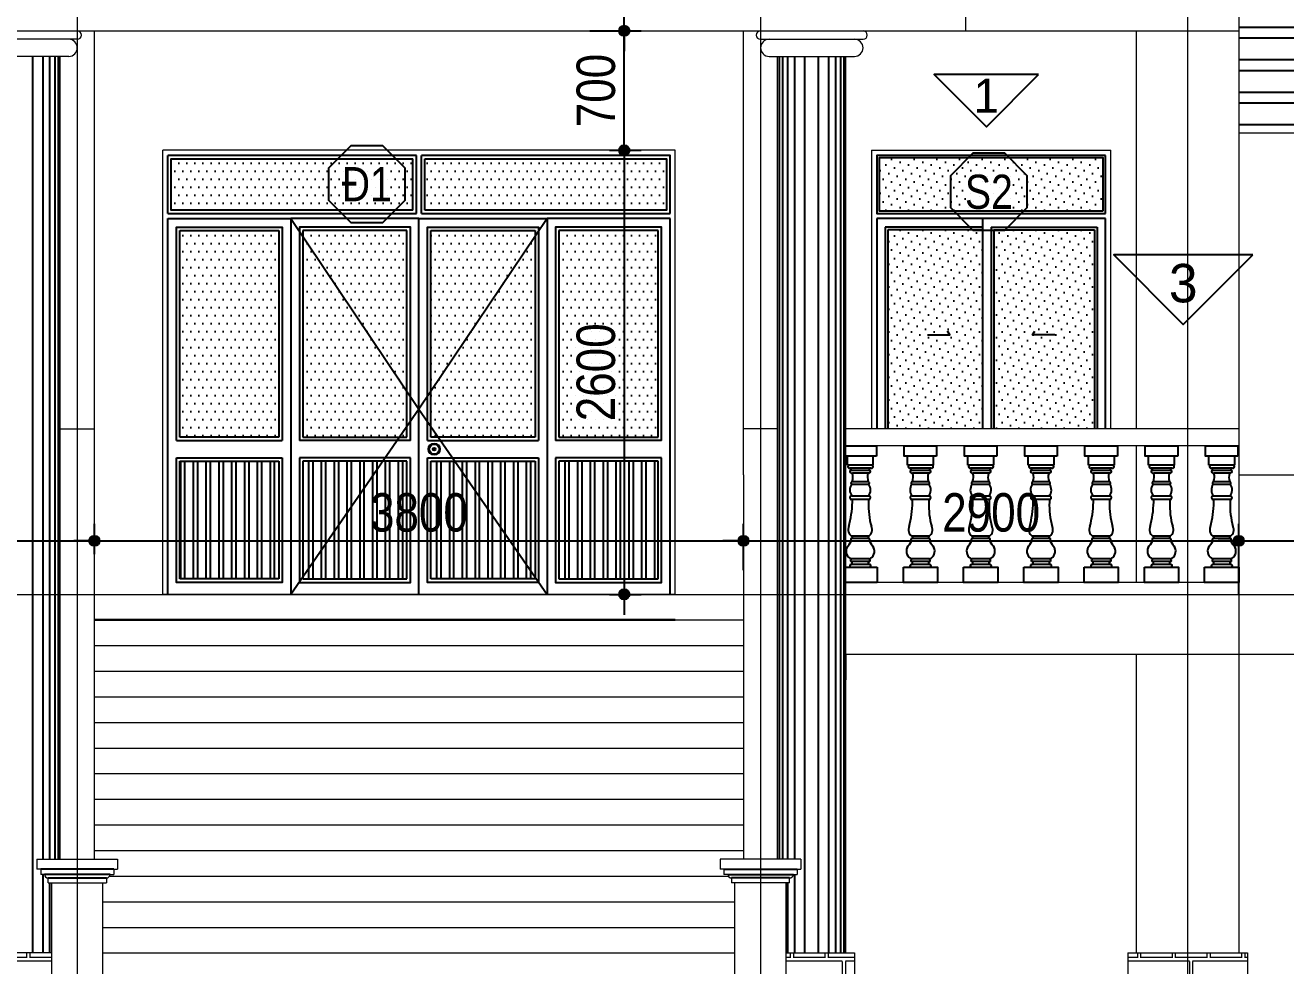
# Model space of a CAD drawing. Header units: millimetres. Extents: x 2605 to 44181, y 1776 to 19155.
# Drawn here: x 21461 to 28841, y 5041 to 10549 of the extents above; entities that cross this region are included whole.
import ezdxf
from ezdxf.enums import TextEntityAlignment as Align

# ---------------------------------------------------------------- set-up
doc = ezdxf.new("R2010")
doc.units = ezdxf.units.MM
doc.linetypes.add('ACAD_ISO10W100', pattern=[18, 12, -3, 0, -3])
for name, color, linetype in [('baocongtrinh', 2, 'Continuous'), ('DIM', 1, 'Continuous'), ('DOOR', 20, 'Continuous'), ('HACTH', 8, 'Continuous'), ('HATCH', 8, 'Continuous'), ('KINH 1', 142, 'Continuous'), ('TAGS', 60, 'Continuous')]:
    doc.layers.add(name, color=color, linetype=linetype)
for name, color, linetype, lineweight in [('HACHT', 8, 'Continuous', 5), ('NET-THAY', 2, 'Continuous', 13), ('TRUC', 24, 'Continuous', 0)]:
    doc.layers.add(name, color=color, linetype=linetype, lineweight=lineweight)
doc.styles.add('AVO', font='')
doc.styles.add('HEL-CONDENSE', font='')
doc.styles.add('VNI-HELVE-CONDENSEN', font='')
doc.styles.get('AVO').set_extended_font_data('VNI-Avo')
doc.styles.get('HEL-CONDENSE').set_extended_font_data('VNI-Helve-Condense')
doc.styles.get('VNI-HELVE-CONDENSEN').set_extended_font_data('VNI-Helve-Condense')
doc.dimstyles.new('D100', dxfattribs={"dimtxt": 225, "dimasz": 1.2, "dimexe": 100, "dimexo": 0, "dimgap": 50, "dimtad": 1, "dimdec": 0, "dimzin": 13, "dimdsep": 46, "dimtxsty": 'HEL-CONDENSE', "dimblk": 'D50', "dimcen": 0, "dimclrd": 1, "dimclre": 1, "dimclrt": 7, "dimadec": 0, "dimazin": 0, "dimtfac": 1, "dimtdec": 0, "dimtmove": 0, "dimatfit": 3, "dimldrblk": 'D50', "dimfxl": 1, "dimtolj": 1, "dimtzin": 13, "dimarcsym": 0})
pattern_1 = [(180, (-1291711, -283784.1), (-3e-14, -270.968), [387.35, -19.05]), (180, (-1291711, -283898.4), (-3e-14, -270.968), [387.35, -19.05]), (180, (-1291812.6, -283919.58), (-3e-14, -270.968), [184.15, -19.05]), (180, (-1291812.6, -284033.88), (-3e-14, -270.968), [184.15, -19.05]), (270, (-1291711, -283784.1), (406.4, -7e-14), [114.3, -156.6672]), (270, (-1291691.95, -283784.1), (406.4, -7e-14), [114.3, -156.6672]), (270, (-1291812.6, -283919.58), (203.2, -4e-14), [114.3, -156.6672]), (270, (-1291793.55, -283919.58), (203.2, -4e-14), [114.3, -156.6672])]
pattern_2 = [(180, (-155115.41, -494922.03), (-1e-14, -190.5), []), (180, (-155178.91, -494858.53), (-1e-14, -190.5), [])]
pattern_3 = [(0, (564563.976, -397228.72), (23.4375, 46.875), [0, -46.875])]

# ---------------------------------------------------------------- blocks, each defined once
blk = doc.blocks.new('KH-CUADI')
at = {"layer": 'TAGS'}
blk.add_lwpolyline([(-124.3, 300), (-300, 124.3), (-300, -124.3), (-124.3, -300), (124.3, -300), (300, -124.3), (300, 124.3), (124.3, 300)], close=True, dxfattribs=at)
at = {"layer": 'TAGS', "style": 'VNI-HELVE-CONDENSEN'}
blk.add_attdef('D', text='', height=300, dxfattribs=at).set_placement((0, 0), align=Align.MIDDLE)
blk = doc.blocks.new('A$C316E34DD')
at = {"layer": 'HATCH', "ltscale": 100}
for p, q in [((-1700, -1131), (-1700, -600)), ((-200, -600), (-200, -1131)), ((-1553, -1131), (-1700, -1131)), ((-326, -1321), (-1548, -1321)), ((-310, -1131), (-1545, -1131)), ((-366, -1442), (-1534, -1442)), ((-200, -1131), (-310, -1131)), ((-476, -2106), (-1424, -2106)), ((-418, -1607), (-1405, -1607)), ((-445, -2268), (-1455, -2268)), ((-1477, -3145), (-1477, -3145)), ((-1407, -3305), (-1407, -3145)), ((-456, -3145), (-456, -3305)), ((-423, -3145), (-423, -3145)), ((-423, -3145), (-423, -3145)), ((-1471, -6664), (-1471, -6629)), ((-419, -6629), (-1471, -6629)), ((-419, -6664), (-419, -6629)), ((-1950, -7509), (-1950, -7100)), ((-1950, -7100), (50, -7100)), ((-1553, -7092), (-1553, -7065)), ((-1483, -6769), (-1506, -6769)), ((-1506, -6960), (-1483, -6960)), ((-407, -6769), (-1483, -6769)), ((-408, -6960), (-1483, -6960)), ((-407, -6769), (-384, -6769)), ((-384, -6960), (-407, -6960)), ((-337, -7100), (-337, -7065)), ((50, -7100), (50, -8000))]:
    blk.add_line(p, q, dxfattribs=at)
at = {"layer": 'HATCH'}
for p, q in [((-477, -2942), (-1423, -2942)), ((-423, -3145), (-1477, -3145)), ((-1407, -3305), (-1407, -3305)), ((-411, -5584), (-1479, -5584)), ((-428, -5284), (-1462, -5284)), ((-428, -5422), (-1462, -5422))]:
    blk.add_line(p, q, dxfattribs=at)
at = {"layer": 'HATCH', "ltscale": 100}
for points in [[(0, -600), (-1900, -600), (-1900, 0), (0, 0)], [(-1950, -7100), (50, -7100), (50, -8000), (-1950, -8000)]]:
    blk.add_lwpolyline(points, close=True, dxfattribs=at)
for centre, radius, start, end in [((-1568, -1226), 96.1, 81.04063, 278.95937), ((-1443, -1504), 110, 145.74499, 290.55759), ((-1544, -1381), 61.1, 279.00745, 98.57104), ((-457, -1504), 110, 249.44241, 34.25501), ((-356, -1381), 61.1, 81.42896, 260.99255), ((-295, -1226), 96.1, 261.04063, 98.95937), ((-1397, -2195), 93.4, 106.5212, 231.38032), ((-2166, -1828), 793, 339.46604, 16.15651), ((266, -1828), 793, 163.84349, 200.53396), ((-503, -2195), 93.4, 308.61968, 73.4788), ((-1011, -2588), 548, 144.26256, 219.8085), ((-1447, -3044), 105, 76.61742, 253.45106), ((-878, -2585), 537, 318.27536, 36.14377), ((-453, -3044), 105, 286.54894, 103.38258), ((-7920, -3111), 6516, 345.58132, 358.29559), ((4019, -3512), 4480, 177.34976, 195.82371), ((-1216, -4924), 437, 154.15261, 235.68676), ((-684, -4924), 437, 304.31324, 25.84739), ((-6002, -2837), 5292, 323.87103, 328.73129), ((-1388, -5511), 116, 129.86233, 218.70042), ((-1472, -5353), 69.6, 277.58369, 82.41631), ((-418, -5353), 69.6, 97.58369, 262.41631), ((-502, -5511), 116, 321.29958, 50.13767), ((4112, -2837), 5292, 211.26871, 216.12897), ((-1276, -6170), 499, 154.73284, 247.08631), ((-614, -6170), 499, 292.91369, 25.26716), ((-1494, -7028), 69.2, 99.62604, 212.15859), ((-1455, -6728), 65.2, 103.49234, 219.78106), ((-1512, -6865), 99.6, 287.26116, 72.73884), ((-378, -6865), 99.6, 107.26116, 252.73884), ((-435, -6728), 65.2, 320.21894, 76.50766), ((-396, -7028), 69.2, 327.84141, 80.37396)]:
    blk.add_arc(centre, radius, start, end, dxfattribs=at)
blk = doc.blocks.new('A$C78045626')
at = {"layer": 'HATCH', "ltscale": 0.5}
h = blk.add_hatch(dxfattribs=at)
h.set_pattern_fill('ANSI32', color=256, scale=200, angle=45, style=0)
h.set_pattern_definition([(90, (-1082904.114, 382313.736), (-75, 1e-14), []), (90, (-1082879.114, 382338.736), (-75, 1e-14), [])])
h.paths.add_polyline_path([(-3441.3, 919.6), (-4021.3, 919.6), (-4021.3, 229.6), (-3441.3, 229.6)])
h.paths.add_polyline_path([(-2832.2, 919.6), (-3301.3, 919.6), (-3301.3, 240.8)], flags=17)
h.paths.add_polyline_path([(-2691.3, 919.6), (-2832.2, 919.6), (-3301.3, 240.8), (-3301.3, 229.6), (-2691.3, 229.6)])
h.paths.add_polyline_path([(-2410.5, 919.6), (-2551.3, 919.6), (-2551.3, 229.6), (-1941.3, 229.6), (-1941.3, 240.8)])
h.paths.add_polyline_path([(-1941.3, 919.6), (-2410.5, 919.6), (-1941.3, 240.8)], flags=17)
h.paths.add_polyline_path([(-1221.3, 919.6), (-1801.3, 919.6), (-1801.3, 229.6), (-1221.3, 229.6)])
at = {"layer": 'KINH 1', "ltscale": 0.5}
h = blk.add_hatch(dxfattribs=at)
h.set_pattern_fill('DOTS', color=256, scale=750, style=0)
h.set_pattern_definition(pattern_3)
h.paths.add_polyline_path([(-2656.3, 2689.6), (-4071.3, 2689.6), (-4071.3, 2389.6), (-2656.3, 2389.6)])
h.paths.add_polyline_path([(-1171.3, 2689.6), (-2586.3, 2689.6), (-2586.3, 2389.6), (-1171.3, 2389.6)])
h = blk.add_hatch(dxfattribs=at)
h.set_pattern_fill('DOTS', color=256, scale=750, style=0)
h.set_pattern_definition(pattern_3)
h.paths.add_polyline_path([(-3441.3, 2269.6), (-4021.3, 2269.6), (-4021.3, 1059.6), (-3441.3, 1059.6)])
h.paths.add_polyline_path([(-3301.3, 2235.5), (-3301.3, 1059.6), (-2735.4, 1059.6), (-2691.3, 1123.3), (-2691.3, 1328.6)])
h.paths.add_polyline_path([(-2691.3, 2269.6), (-3301.3, 2269.6), (-3301.3, 2235.5), (-2691.3, 1328.6)])
h.paths.add_polyline_path([(-2691.3, 1123.3), (-2735.4, 1059.6), (-2691.3, 1059.6)])
h = blk.add_hatch(dxfattribs=at)
h.set_pattern_fill('DOTS', color=256, scale=750, style=0)
h.set_pattern_definition(pattern_3)
h.paths.add_polyline_path([(-1221.3, 2269.6), (-1801.3, 2269.6), (-1801.3, 1059.6), (-1221.3, 1059.6)])
h.paths.add_polyline_path([(-1941.3, 2235.5), (-2551.3, 1328.6), (-2551.3, 1123.3), (-2507.3, 1059.6), (-1941.3, 1059.6)])
h.paths.add_polyline_path([(-1941.3, 2235.5), (-1941.3, 2269.6), (-2551.3, 2269.6), (-2551.3, 1328.6)])
h.paths.add_polyline_path([(-2551.3, 1123.3), (-2551.3, 1059.6), (-2507.3, 1059.6)], flags=17)
at = {"layer": 'DOOR'}
for p, q in [((-2636.3, 2369.6), (-2636.3, 2709.6)), ((-2606.3, 2369.6), (-2606.3, 2709.6)), ((-4091.3, 2339.6), (-3371.3, 2339.6)), ((-4091.3, 139.6), (-4091.3, 2339.6)), ((-3371.3, 2339.6), (-3371.3, 139.6)), ((-1151.3, 2339.6), (-1871.3, 2339.6)), ((-1871.3, 2339.6), (-1871.3, 139.6)), ((-4041.3, 1039.6), (-3421.3, 1039.6)), ((-2671.3, 1039.6), (-3321.3, 1039.6)), ((-2571.3, 1039.6), (-1921.3, 1039.6)), ((-1201.3, 1039.6), (-1821.3, 1039.6)), ((-4041.3, 939.6), (-3421.3, 939.6)), ((-2671.3, 939.6), (-3321.3, 939.6)), ((-2571.3, 939.6), (-1921.3, 939.6)), ((-1201.3, 939.6), (-1821.3, 939.6))]:
    blk.add_line(p, q, dxfattribs=at)
for points in [[(-2636.3, 2709.6), (-4091.3, 2709.6)], [(-4091.3, 2369.6), (-4091.3, 2709.6)], [(-1151.3, 2369.6), (-1151.3, 2709.6), (-2606.3, 2709.6)], [(-4091.3, 2369.6), (-2636.3, 2369.6)], [(-2606.3, 2369.6), (-1151.3, 2369.6)], [(-4041.3, 1039.6), (-4041.3, 2289.6), (-3421.3, 2289.6), (-3421.3, 1039.6)], [(-2621.3, 139.6), (-2621.3, 2339.6), (-3371.3, 2339.6), (-3371.3, 139.6)], [(-2671.3, 1039.6), (-2671.3, 2289.6), (-3321.3, 2289.6), (-3321.3, 1039.6)], [(-2621.3, 139.6), (-2621.3, 2339.6), (-1871.3, 2339.6), (-1871.3, 139.6)], [(-2571.3, 1039.6), (-2571.3, 2289.6), (-1921.3, 2289.6), (-1921.3, 1039.6)], [(-1201.3, 1039.6), (-1201.3, 2289.6), (-1821.3, 2289.6), (-1821.3, 1039.6)], [(-1151.3, 139.6), (-1151.3, 2339.6)], [(-3421.3, 939.6), (-3421.3, 209.6), (-4041.3, 209.6), (-4041.3, 939.6)], [(-3321.3, 939.6), (-3321.3, 209.6), (-2671.3, 209.6), (-2671.3, 939.6)], [(-1921.3, 939.6), (-1921.3, 209.6), (-2571.3, 209.6), (-2571.3, 939.6)], [(-1821.3, 939.6), (-1821.3, 209.6), (-1201.3, 209.6), (-1201.3, 939.6)]]:
    blk.add_lwpolyline(points, dxfattribs=at)
at = {"layer": 'HACTH'}
for p, q in [((-2656.3, 2389.6), (-2656.3, 2689.6)), ((-2586.3, 2389.6), (-2586.3, 2689.6))]:
    blk.add_line(p, q, dxfattribs=at)
for points in [[(-2656.3, 2389.6), (-4071.3, 2389.6), (-4071.3, 2689.6), (-2656.3, 2689.6)], [(-2586.3, 2689.6), (-1171.3, 2689.6), (-1171.3, 2389.6), (-2586.3, 2389.6)], [(-3371.3, 2339.6), (-2621.3, 1224.6), (-3371.3, 139.6)], [(-1871.3, 2339.6), (-2621.3, 1224.6), (-1871.3, 139.6)]]:
    blk.add_lwpolyline(points, dxfattribs=at)
for radius in [28.7, 7.25]:
    blk.add_circle((-2531.9, 989.6), radius, dxfattribs=at)
at = {"layer": 'HATCH'}
for p, q in [((-4021.3, 2269.6), (-3441.3, 2269.6)), ((-4021.3, 1059.6), (-4021.3, 2269.6)), ((-3441.3, 2269.6), (-3441.3, 1059.6)), ((-2691.3, 2269.6), (-3301.3, 2269.6)), ((-3301.3, 2269.6), (-3301.3, 1059.6)), ((-2691.3, 1059.6), (-2691.3, 2269.6)), ((-2551.3, 1059.6), (-2551.3, 2269.6)), ((-2551.3, 2269.6), (-1941.3, 2269.6)), ((-1941.3, 2269.6), (-1941.3, 1059.6)), ((-1221.3, 2269.6), (-1801.3, 2269.6)), ((-1801.3, 2269.6), (-1801.3, 1059.6)), ((-1221.3, 1059.6), (-1221.3, 2269.6)), ((-3441.3, 1059.6), (-4021.3, 1059.6)), ((-3301.3, 1059.6), (-2691.3, 1059.6)), ((-1941.3, 1059.6), (-2551.3, 1059.6)), ((-1801.3, 1059.6), (-1221.3, 1059.6)), ((-4021.3, 229.6), (-4021.3, 919.6)), ((-4021.3, 919.6), (-3441.3, 919.6)), ((-3441.3, 919.6), (-3441.3, 229.6)), ((-3301.3, 919.6), (-3301.3, 229.6)), ((-2691.3, 919.6), (-3301.3, 919.6)), ((-2691.3, 229.6), (-2691.3, 919.6)), ((-2551.3, 229.6), (-2551.3, 919.6)), ((-2551.3, 919.6), (-1941.3, 919.6)), ((-1941.3, 919.6), (-1941.3, 229.6)), ((-1801.3, 919.6), (-1801.3, 229.6)), ((-1221.3, 919.6), (-1801.3, 919.6)), ((-1221.3, 229.6), (-1221.3, 919.6)), ((-3441.3, 229.6), (-4021.3, 229.6)), ((-3301.3, 229.6), (-2691.3, 229.6)), ((-1941.3, 229.6), (-2551.3, 229.6)), ((-1801.3, 229.6), (-1221.3, 229.6))]:
    blk.add_line(p, q, dxfattribs=at)
at = {"layer": 'NET-THAY'}
for p, q in [((-4121.3, 139.6), (-4121.3, 2739.6)), ((-1121.3, 139.6), (-4121.3, 139.6))]:
    blk.add_line(p, q, dxfattribs=at)
for points in [[(-1121.3, 139.6), (-1121.3, 2739.6), (-4121.3, 2739.6)], [(-2526.7, 989.6), (-2536.1, 989.6)]]:
    blk.add_lwpolyline(points, dxfattribs=at)
blk.add_circle((-2531.9, 989.6), 35.2, dxfattribs=at)
blk = doc.blocks.new('D50')
at = {"layer": 'DIM'}
blk.add_hatch(color=256, dxfattribs=at).paths.add_polyline_path([(25, 0, 1), (-25, 0, 1)])
blk.add_line((25, 0), (100, 0), dxfattribs=at)
blk.add_circle((0, 0), 25, dxfattribs=at)
blk = doc.blocks.new('*D236')
at = {"layer": 'DEFPOINTS', "color": 0, "linetype": 'Continuous', "transparency": 16777216}
for p in [(18965.7, 7776.4), (21865.7, 7529.4), (21865.7, 7452.3)]:
    blk.add_point(p, dxfattribs=at)
at = {"layer": 'DIM', "color": 1, "linetype": 'Continuous', "lineweight": -2, "transparency": 16777216}
for p, q in [((18965.7, 7776.4), (18965.7, 7429.4)), ((21865.7, 7452.3), (21865.7, 7629.4)), ((18966.9, 7529.4), (21864.5, 7529.4))]:
    blk.add_line(p, q, dxfattribs=at)
at = {"layer": 'DIM', "color": 1, "linetype": 'Continuous', "lineweight": -2, "transparency": 16777216, "xscale": 1.199999999999999, "yscale": 1.199999999999999, "zscale": 1.199999999999999, "rotation": 180}
blk.add_blockref('D50', (18965.7, 7529.4), dxfattribs=at)
at = {"layer": 'DIM', "color": 1, "linetype": 'Continuous', "lineweight": -2, "transparency": 16777216, "xscale": 1.199999999999999, "yscale": 1.199999999999999, "zscale": 1.199999999999999}
blk.add_blockref('D50', (21865.7, 7529.4), dxfattribs=at)
at = {"layer": 'DIM', "color": 7, "linetype": 'Continuous', "transparency": 16777216, "insert": (20415.7, 7694.3), "char_height": 225, "attachment_point": 5, "style": 'HEL-CONDENSE'}
blk.add_mtext('\\A1;2900', dxfattribs=at)
blk = doc.blocks.new('*D237')
at = {"layer": 'DEFPOINTS', "color": 0, "linetype": 'Continuous', "transparency": 16777216}
for p in [(25665.7, 7529.4), (21865.7, 7452.3), (25665.7, 7357.2)]:
    blk.add_point(p, dxfattribs=at)
at = {"layer": 'DIM', "color": 1, "linetype": 'Continuous', "lineweight": -2, "transparency": 16777216}
for p, q in [((21865.7, 7452.3), (21865.7, 7629.4)), ((25665.7, 7357.2), (25665.7, 7629.4)), ((21866.9, 7529.4), (25664.5, 7529.4))]:
    blk.add_line(p, q, dxfattribs=at)
at = {"layer": 'DIM', "color": 1, "linetype": 'Continuous', "lineweight": -2, "transparency": 16777216, "xscale": 1.199999999999999, "yscale": 1.199999999999999, "zscale": 1.199999999999999, "rotation": 180}
blk.add_blockref('D50', (21865.7, 7529.4), dxfattribs=at)
at = {"layer": 'DIM', "color": 1, "linetype": 'Continuous', "lineweight": -2, "transparency": 16777216, "xscale": 1.199999999999999, "yscale": 1.199999999999999, "zscale": 1.199999999999999}
blk.add_blockref('D50', (25665.7, 7529.4), dxfattribs=at)
at = {"layer": 'DIM', "color": 7, "linetype": 'Continuous', "transparency": 16777216, "insert": (23765.7, 7694.3), "char_height": 225, "attachment_point": 5, "style": 'HEL-CONDENSE'}
blk.add_mtext('\\A1;3800', dxfattribs=at)
blk = doc.blocks.new('*D238')
at = {"layer": 'DEFPOINTS', "color": 0, "linetype": 'Continuous', "transparency": 16777216}
for p in [(28565.7, 7529.4), (25665.7, 7357.2), (28565.7, 7216.1)]:
    blk.add_point(p, dxfattribs=at)
at = {"layer": 'DIM', "color": 1, "linetype": 'Continuous', "lineweight": -2, "transparency": 16777216}
for p, q in [((25665.7, 7357.2), (25665.7, 7629.4)), ((28565.7, 7216.1), (28565.7, 7629.4)), ((25666.9, 7529.4), (28564.5, 7529.4))]:
    blk.add_line(p, q, dxfattribs=at)
at = {"layer": 'DIM', "color": 1, "linetype": 'Continuous', "lineweight": -2, "transparency": 16777216, "xscale": 1.199999999999999, "yscale": 1.199999999999999, "zscale": 1.199999999999999, "rotation": 180}
blk.add_blockref('D50', (25665.7, 7529.4), dxfattribs=at)
at = {"layer": 'DIM', "color": 1, "linetype": 'Continuous', "lineweight": -2, "transparency": 16777216, "xscale": 1.199999999999999, "yscale": 1.199999999999999, "zscale": 1.199999999999999}
blk.add_blockref('D50', (28565.7, 7529.4), dxfattribs=at)
at = {"layer": 'DIM', "color": 7, "linetype": 'Continuous', "transparency": 16777216, "insert": (27115.7, 7694.3), "char_height": 225, "attachment_point": 5, "style": 'HEL-CONDENSE'}
blk.add_mtext('\\A1;2900', dxfattribs=at)
blk = doc.blocks.new('*D239')
at = {"layer": 'DEFPOINTS', "color": 0, "linetype": 'Continuous', "transparency": 16777216}
for p in [(30965.7, 7529.4), (30965.7, 7263.2), (28565.7, 7216.1)]:
    blk.add_point(p, dxfattribs=at)
at = {"layer": 'DIM', "color": 1, "linetype": 'Continuous', "lineweight": -2, "transparency": 16777216}
for p, q in [((28565.7, 7216.1), (28565.7, 7629.4)), ((30965.7, 7263.2), (30965.7, 7629.4)), ((28566.9, 7529.4), (30964.5, 7529.4))]:
    blk.add_line(p, q, dxfattribs=at)
at = {"layer": 'DIM', "color": 1, "linetype": 'Continuous', "lineweight": -2, "transparency": 16777216, "xscale": 1.199999999999999, "yscale": 1.199999999999999, "zscale": 1.199999999999999, "rotation": 180}
blk.add_blockref('D50', (28565.7, 7529.4), dxfattribs=at)
at = {"layer": 'DIM', "color": 1, "linetype": 'Continuous', "lineweight": -2, "transparency": 16777216, "xscale": 1.199999999999999, "yscale": 1.199999999999999, "zscale": 1.199999999999999}
blk.add_blockref('D50', (30965.7, 7529.4), dxfattribs=at)
at = {"layer": 'DIM', "color": 7, "linetype": 'Continuous', "transparency": 16777216, "insert": (29765.7, 7694.3), "char_height": 225, "attachment_point": 5, "style": 'HEL-CONDENSE'}
blk.add_mtext('\\A1;2400', dxfattribs=at)
blk = doc.blocks.new('TUONG-NAM')
at = {"layer": 'TAGS'}
blk.add_lwpolyline([(-452.5, -452.5), (452.5, -452.5), (0, 0)], close=True, dxfattribs=at)
at = {"layer": 'TAGS', "linetype": 'Continuous', "style": 'AVO'}
blk.add_attdef('KH-TUONG', text='', height=250, dxfattribs=at).set_placement((0.5, -269.3), align=Align.MIDDLE_CENTER)
blk = doc.blocks.new('*D162')
at = {"layer": 'DEFPOINTS', "color": 0, "linetype": 'Continuous', "transparency": 16777216}
for p in [(24881, 9816.1), (24881, 7216.1), (24967.6, 7216.1)]:
    blk.add_point(p, dxfattribs=at)
at = {"layer": 'DIM', "color": 1, "linetype": 'Continuous', "lineweight": -2, "transparency": 16777216}
for p, q in [((24881, 9816.1), (25067.6, 9816.1)), ((24967.6, 9814.9), (24967.6, 7217.3)), ((24881, 7216.1), (25067.6, 7216.1))]:
    blk.add_line(p, q, dxfattribs=at)
at = {"layer": 'DIM', "color": 1, "linetype": 'Continuous', "lineweight": -2, "transparency": 16777216, "xscale": 1.199999999999999, "yscale": 1.199999999999999, "zscale": 1.199999999999999}
for p, rotation in [((24967.6, 9816.1), 90), ((24967.6, 7216.1), 270)]:
    blk.add_blockref('D50', p, dxfattribs=dict(at, rotation=rotation))
at = {"layer": 'DIM', "color": 7, "linetype": 'Continuous', "transparency": 16777216, "insert": (24802.7, 8516.1), "char_height": 225, "attachment_point": 5, "rotation": 90, "style": 'HEL-CONDENSE'}
blk.add_mtext('\\A1;2600', dxfattribs=at)
blk = doc.blocks.new('*D163')
at = {"layer": 'DEFPOINTS', "color": 0, "linetype": 'Continuous', "transparency": 16777216}
for p in [(24881, 10516.1), (24967.6, 10516.1), (24881, 9816.1)]:
    blk.add_point(p, dxfattribs=at)
at = {"layer": 'DIM', "color": 1, "linetype": 'Continuous', "lineweight": -2, "transparency": 16777216}
for p, q in [((24881, 10516.1), (25067.6, 10516.1)), ((24967.6, 9817.3), (24967.6, 10514.9)), ((24881, 9816.1), (25067.6, 9816.1))]:
    blk.add_line(p, q, dxfattribs=at)
at = {"layer": 'DIM', "color": 1, "linetype": 'Continuous', "lineweight": -2, "transparency": 16777216, "xscale": 1.199999999999999, "yscale": 1.199999999999999, "zscale": 1.199999999999999}
for p, rotation in [((24967.6, 10516.1), 90), ((24967.6, 9816.1), 270)]:
    blk.add_blockref('D50', p, dxfattribs=dict(at, rotation=rotation))
at = {"layer": 'DIM', "color": 7, "linetype": 'Continuous', "transparency": 16777216, "insert": (24802.7, 10166.1), "char_height": 225, "attachment_point": 5, "rotation": 90, "style": 'HEL-CONDENSE'}
blk.add_mtext('\\A1;700', dxfattribs=at)
blk = doc.blocks.new('*D164')
at = {"layer": 'DEFPOINTS', "color": 0, "linetype": 'Continuous', "transparency": 16777216}
for p in [(24766.2, 11216.1), (24967.6, 11216.1), (24766.2, 10516.1)]:
    blk.add_point(p, dxfattribs=at)
at = {"layer": 'DIM', "color": 1, "linetype": 'Continuous', "lineweight": -2, "transparency": 16777216}
for p, q in [((24766.2, 11216.1), (25067.6, 11216.1)), ((24967.6, 10517.3), (24967.6, 11214.9)), ((24766.2, 10516.1), (25067.6, 10516.1))]:
    blk.add_line(p, q, dxfattribs=at)
at = {"layer": 'DIM', "color": 1, "linetype": 'Continuous', "lineweight": -2, "transparency": 16777216, "xscale": 1.199999999999999, "yscale": 1.199999999999999, "zscale": 1.199999999999999}
for p, rotation in [((24967.6, 11216.1), 90), ((24967.6, 10516.1), 270)]:
    blk.add_blockref('D50', p, dxfattribs=dict(at, rotation=rotation))
at = {"layer": 'DIM', "color": 7, "linetype": 'Continuous', "transparency": 16777216, "insert": (24802.7, 10866.1), "char_height": 225, "attachment_point": 5, "rotation": 90, "style": 'HEL-CONDENSE'}
blk.add_mtext('\\A1;700', dxfattribs=at)

msp = doc.modelspace()

# ---------------------------------------------------------------- hatches: boundary and pattern name
at = {"layer": 'HACHT'}
h = msp.add_hatch(dxfattribs=at)
h.set_pattern_fill('AR-BRELM', color=256, scale=2, angle=180, style=0)
h.set_pattern_definition(pattern_1)
h.paths.add_polyline_path([(21465.677, 5116.106), (21615.677, 5116.106), (21615.677, 4516.106), (21465.677, 4516.106)])
h.paths.add_polyline_path([(21465.677, 4516.106), (21615.677, 4516.106), (21615.677, 4366.106), (21465.677, 4366.106)])
h.paths.add_polyline_path([(21215.677, 5116.106), (21215.677, 4516.106), (21465.677, 4516.106), (21465.677, 5116.106)])
h.paths.add_polyline_path([(21215.677, 4516.106), (21215.677, 4366.106), (21465.677, 4366.106), (21465.677, 4516.106)])
h = msp.add_hatch(dxfattribs=at)
h.set_pattern_fill('AR-BRELM', color=256, scale=2, angle=180, style=0)
h.set_pattern_definition(pattern_1)
h.paths.add_polyline_path([(26065.677, 5116.106), (25915.677, 5116.106), (25915.677, 4516.106), (26065.677, 4516.106)])
h.paths.add_polyline_path([(26065.677, 4516.106), (25915.677, 4516.106), (25915.677, 4366.106), (26065.677, 4366.106)])
h.paths.add_polyline_path([(26315.677, 4516.106), (26315.677, 5116.106), (26065.677, 5116.106), (26065.677, 4516.106)])
h.paths.add_polyline_path([(26315.677, 4366.106), (26315.677, 4516.106), (26065.677, 4516.106), (26065.677, 4366.106)])
h = msp.add_hatch(dxfattribs=at)
h.set_pattern_fill('AR-BRELM', color=256, scale=2, angle=180, style=0)
h.set_pattern_definition(pattern_1)
h.paths.add_polyline_path([(27915.677, 5116.106), (27915.677, 4366.106), (28615.677, 4366.106), (28615.677, 5116.106)])
at = {"layer": 'HACTH'}
h = msp.add_hatch(dxfattribs=at)
h.set_pattern_fill('ANSI32', color=256, scale=20, angle=135, style=0)
h.set_pattern_definition(pattern_2)
h.paths.add_polyline_path([(10015.677, 11516.106), (7665.677, 11516.106), (7665.677, 10816.106), (8415.677, 10816.106), (8415.677, 10941.106, 0.41421356), (8465.677, 10991.106), (9265.677, 10991.106, 0.41421356), (9315.677, 10941.106), (9315.677, 10816.106), (10015.677, 10816.106)])
h.paths.add_polyline_path([(12965.677, 11516.106), (10615.677, 11516.106), (10615.677, 10816.106), (11315.677, 10816.106), (11315.677, 10941.106, 0.41421356), (11365.677, 10991.106), (12165.677, 10991.106, 0.41421356), (12215.677, 10941.106), (12215.677, 10816.106), (12965.677, 10816.106)])
h.paths.add_polyline_path([(15965.677, 11516.106), (13565.677, 11516.106), (13565.677, 10816.106), (14315.677, 10816.106), (14315.677, 10941.106, 0.41421356), (14365.677, 10991.106), (15165.677, 10991.106, 0.41421356), (15215.677, 10941.106), (15215.677, 10816.106), (15965.677, 10816.106)])
h.paths.add_polyline_path([(21464.353, 11000.709), (26137.78, 11000.709), (26137.78, 10546.589), (21464.353, 10546.589)], flags=9)
edge = h.paths.add_edge_path()
edge.add_line((7665.677, 9916.106), (10015.677, 9916.106))
edge.add_line((10015.677, 9916.106), (10015.677, 10816.106))
edge.add_line((10015.677, 10816.106), (9315.677, 10816.106))
edge.add_line((9315.677, 10816.106), (9315.677, 10691.106))
edge.add_arc((9315.677, 10641.106), 50, 90, 180)
edge.add_line((9265.677, 10641.106), (8465.677, 10641.106))
edge.add_arc((8415.677, 10641.106), 50, 0, 90)
edge.add_line((8415.677, 10691.106), (8415.677, 10816.106))
edge.add_line((8415.677, 10816.106), (7665.677, 10816.106))
edge.add_line((7665.677, 10816.106), (7665.677, 9916.106))
edge = h.paths.add_edge_path()
edge.add_line((10615.677, 9916.106), (12965.677, 9916.106))
edge.add_line((12965.677, 9916.106), (12965.677, 10816.106))
edge.add_line((12965.677, 10816.106), (12215.677, 10816.106))
edge.add_line((12215.677, 10816.106), (12215.677, 10691.106))
edge.add_arc((12215.677, 10641.106), 50, 90, 180)
edge.add_line((12165.677, 10641.106), (11365.677, 10641.106))
edge.add_arc((11315.677, 10641.106), 50, 0, 90)
edge.add_line((11315.677, 10691.106), (11315.677, 10816.106))
edge.add_line((11315.677, 10816.106), (10615.677, 10816.106))
edge.add_line((10615.677, 10816.106), (10615.677, 9916.106))
edge = h.paths.add_edge_path()
edge.add_line((13565.677, 9916.106), (15965.677, 9916.106))
edge.add_line((15965.677, 9916.106), (15965.677, 10816.106))
edge.add_line((15965.677, 10816.106), (15215.677, 10816.106))
edge.add_line((15215.677, 10816.106), (15215.677, 10691.106))
edge.add_arc((15215.677, 10641.106), 50, 90, 180)
edge.add_line((15165.677, 10641.106), (14365.677, 10641.106))
edge.add_arc((14315.677, 10641.106), 50, 0, 90)
edge.add_line((14315.677, 10691.106), (14315.677, 10816.106))
edge.add_line((14315.677, 10816.106), (13565.677, 10816.106))
edge.add_line((13565.677, 10816.106), (13565.677, 9916.106))
h = msp.add_hatch(dxfattribs=at)
h.set_pattern_fill('ANSI32', color=256, scale=20, angle=135, style=0)
h.set_pattern_definition(pattern_2)
h.paths.add_polyline_path([(30965.677, 11516.106), (28565.677, 11516.106), (28565.677, 10816.106), (29315.677, 10816.106), (29315.677, 10941.106, 0.41421356), (29365.677, 10991.106), (30165.677, 10991.106, 0.41421356), (30215.677, 10941.106), (30215.677, 10816.106), (30965.677, 10816.106)])
h.paths.add_polyline_path([(33965.677, 11404.224), (31565.677, 11404.224), (31565.677, 10816.106), (32315.677, 10816.106), (32315.677, 10941.106, 0.41421356), (32365.677, 10991.106), (33165.677, 10991.106, 0.41421356), (33215.677, 10941.106), (33215.677, 10816.106), (33965.677, 10816.106)])
h.paths.add_polyline_path([(33965.677, 11516.106), (31565.677, 11516.106), (31565.677, 11416.106), (33965.677, 11416.106)])
edge = h.paths.add_edge_path()
edge.add_line((28565.677, 9916.106), (30965.677, 9916.106))
edge.add_line((30965.677, 9916.106), (30965.677, 10816.106))
edge.add_line((30965.677, 10816.106), (30215.677, 10816.106))
edge.add_line((30215.677, 10816.106), (30215.677, 10691.106))
edge.add_arc((30215.677, 10641.106), 50, 90, 180)
edge.add_line((30165.677, 10641.106), (29365.677, 10641.106))
edge.add_arc((29315.677, 10641.106), 50, 0, 90)
edge.add_line((29315.677, 10691.106), (29315.677, 10816.106))
edge.add_line((29315.677, 10816.106), (28565.677, 10816.106))
edge.add_line((28565.677, 10816.106), (28565.677, 9916.106))
edge = h.paths.add_edge_path()
edge.add_line((31565.677, 9916.106), (33965.677, 9916.106))
edge.add_line((33965.677, 9916.106), (33965.677, 10816.106))
edge.add_line((33965.677, 10816.106), (33215.677, 10816.106))
edge.add_line((33215.677, 10816.106), (33215.677, 10691.106))
edge.add_arc((33215.677, 10641.106), 50, 90, 180)
edge.add_line((33165.677, 10641.106), (32365.677, 10641.106))
edge.add_arc((32315.677, 10641.106), 50, 0, 90)
edge.add_line((32315.677, 10691.106), (32315.677, 10816.106))
edge.add_line((32315.677, 10816.106), (31565.677, 10816.106))
edge.add_line((31565.677, 10816.106), (31565.677, 9916.106))
at = {"layer": 'KINH 1'}
h = msp.add_hatch(dxfattribs=at)
h.set_pattern_fill('DOTS', color=256, scale=750, angle=45, style=0)
h.set_pattern_definition([(45, (-1036016.52, 306847.61), (-16.5728152, 49.7184456), [0, -46.875])])
h.paths.add_polyline_path([(27720.677, 9351.106), (27130.677, 9351.106), (27130.677, 8186.106), (27720.677, 8186.106)])
h.paths.add_polyline_path([(27065.677, 9351.106), (26510.677, 9351.106), (26510.677, 8186.106), (27065.677, 8186.106)])
h.paths.add_polyline_path([(27770.677, 9771.106), (26460.677, 9771.106), (26460.677, 9461.106), (27770.677, 9461.106)])

# ---------------------------------------------------------------- linework, layer by layer
at = {"layer": 'baocongtrinh'}
msp.add_line((25265.677, 7066.106), (21865.677, 7066.106), dxfattribs=at)
msp.add_lwpolyline([(21865.677, 7066.106), (25265.677, 7066.106)], dxfattribs=at)
at = {"layer": 'DOOR'}
for p, q in [((27785.677, 9446.106), (27785.677, 9786.106)), ((27785.677, 9416.106), (26445.677, 9416.106)), ((27065.677, 9416.106), (27065.677, 8186.106)), ((27065.677, 9366.106), (26495.677, 9366.106)), ((26495.677, 9366.106), (26495.677, 8186.106)), ((27115.677, 9366.106), (27115.677, 8186.106)), ((27115.677, 9366.106), (27735.677, 9366.106)), ((27735.677, 9366.106), (27735.677, 8186.106))]:
    msp.add_line(p, q, dxfattribs=at)
at = {"layer": 'DOOR', "color": 8}
for p, q in [((27065.677, 9351.106), (26510.677, 9351.106)), ((26510.677, 9351.106), (26510.677, 8186.106)), ((27130.677, 9351.106), (27130.677, 8186.106)), ((27130.677, 9351.106), (27720.677, 9351.106)), ((27720.677, 9351.106), (27720.677, 8186.106))]:
    msp.add_line(p, q, dxfattribs=at)
at = {"layer": 'DOOR'}
for points in [[(27785.677, 9786.106), (26445.677, 9786.106), (26445.677, 9446.106), (27785.677, 9446.106)], [(26445.677, 9416.106), (26445.677, 8186.106)], [(27785.677, 8186.106), (27785.677, 9416.106)], [(26743.362, 8736.475), (26873.758, 8736.475), (26860.468, 8757.202)], [(27487.991, 8736.475), (27357.596, 8736.475), (27370.886, 8757.202)]]:
    msp.add_lwpolyline(points, dxfattribs=at)
at = {"layer": 'DOOR', "color": 8}
msp.add_lwpolyline([(27770.677, 9461.106), (27770.677, 9771.106), (26460.677, 9771.106), (26460.677, 9461.106), (27770.677, 9461.106)], close=True, dxfattribs=at)
at = {"layer": 'HATCH'}
for p, q in [((21505.677, 5116.106), (21505.677, 10366.106)), ((21565.677, 5666.106), (21565.677, 10366.106)), ((21605.677, 5666.106), (21605.677, 10366.106)), ((21635.677, 5666.106), (21635.677, 10366.106)), ((21655.677, 5666.106), (21655.677, 10366.106)), ((25875.677, 5666.106), (25875.677, 10366.106)), ((25895.677, 5666.106), (25895.677, 10366.106)), ((25925.677, 5666.106), (25925.677, 10366.106)), ((25965.677, 5666.106), (25965.677, 10366.106)), ((26025.677, 5116.106), (26025.677, 10366.106)), ((26105.677, 5116.106), (26105.677, 10366.106)), ((26165.677, 5116.106), (26165.677, 10366.106)), ((26205.677, 5116.106), (26205.677, 10366.106)), ((26235.677, 5116.106), (26235.677, 10366.106)), ((26255.677, 5116.106), (26255.677, 10366.106)), ((26401.648, 7771.582), (26296.272, 7771.582)), ((26396.221, 7791.886), (26301.699, 7791.886)), ((26303.272, 7755.644), (26303.272, 7755.644)), ((26402.821, 7527.748), (26296.099, 7527.748)), ((26401.205, 7557.68), (26297.715, 7557.68)), ((26401.205, 7543.886), (26297.715, 7543.886)), ((21565.677, 5116.106), (21565.677, 5576.106)), ((25965.677, 5116.106), (25965.677, 5576.106)), ((21605.677, 5116.106), (21605.677, 5526.102)), ((25925.677, 5116.106), (25925.677, 5526.102))]:
    msp.add_line(p, q, dxfattribs=at)
at = {"layer": 'HATCH', "ltscale": 100}
for p, q in [((26265.677, 8086.106), (26443.959, 8086.106)), ((26443.959, 8086.106), (26443.959, 8026.106)), ((26443.959, 8026.106), (26265.677, 8026.106)), ((26273.96, 7972.989), (26273.96, 8026.106)), ((26288.65, 7972.989), (26273.96, 7972.989)), ((26413.009, 7972.989), (26289.42, 7972.989)), ((26423.96, 7972.989), (26413.009, 7972.989)), ((26423.96, 8026.106), (26423.96, 7972.989)), ((26411.315, 7954.031), (26289.115, 7954.031)), ((26407.403, 7941.937), (26290.517, 7941.937)), ((26402.164, 7925.415), (26303.496, 7925.415)), ((26399.505, 7859.271), (26298.415, 7859.271)), ((26396.331, 7875.527), (26301.589, 7875.527)), ((26296.272, 7771.582), (26296.272, 7771.582)), ((26303.272, 7755.644), (26303.272, 7771.582)), ((26398.387, 7771.582), (26398.387, 7755.644)), ((26401.648, 7771.582), (26401.648, 7771.582)), ((26401.648, 7771.582), (26401.648, 7771.582)), ((26295.671, 7409.162), (26293.402, 7409.162)), ((26293.402, 7390.146), (26295.671, 7390.146)), ((26403.249, 7409.162), (26295.671, 7409.162)), ((26403.203, 7390.146), (26295.671, 7390.146)), ((26296.891, 7419.673), (26296.891, 7423.177)), ((26402.029, 7423.177), (26296.891, 7423.177)), ((26402.029, 7419.673), (26402.029, 7423.177)), ((26403.249, 7409.162), (26405.519, 7409.162)), ((26405.519, 7390.146), (26403.249, 7390.146)), ((26265.677, 7376.108), (26448.96, 7376.108)), ((26265.677, 7376.108), (26448.96, 7376.108)), ((26288.698, 7376.88), (26288.698, 7379.635)), ((26410.222, 7376.108), (26410.222, 7379.635)), ((26448.96, 7376.108), (26448.96, 7286.106)), ((26448.96, 7376.108), (26448.96, 7286.106)), ((26448.96, 7286.106), (26265.677, 7286.106))]:
    msp.add_line(p, q, dxfattribs=at)
at = {"layer": 'HATCH', "linetype": 'Continuous'}
for p, q in [((21979.677, 5606.106), (21551.677, 5606.106)), ((21957.677, 5576.106), (21573.677, 5576.106)), ((21595.677, 5556.106), (21935.677, 5556.106)), ((25551.677, 5606.106), (25979.677, 5606.106)), ((25573.677, 5576.106), (25957.677, 5576.106)), ((25935.677, 5556.106), (25595.677, 5556.106))]:
    msp.add_line(p, q, dxfattribs=at)
at = {"layer": 'HATCH', "ltscale": 100}
for centre, major_axis, start_param, end_param in [((26287.154, 7963.501), (6.792, 6.792), 0.62902767, 4.08336131), ((26414.505, 7963.501), (-6.792, 6.792), 2.199824, 5.65415763), ((26299.626, 7935.734), (-7.793, 7.793), 0.18753549, 2.7149921), ((26289.56, 7947.971), (4.32, 4.32), 4.08420044, 7.21817629), ((26227.318, 7903.346), (56.081, 56.081), 5.13940201, 5.77977146), ((26470.602, 7903.346), (-56.081, 56.081), 0.50341384, 1.1437833), ((26398.294, 7935.734), (7.793, 7.793), 3.56819321, 6.09564982), ((26408.36, 7947.971), (-4.32, 4.32), -0.93499098, 2.19898487), ((26342.887, 7827.271), (38.741, 38.741), 1.73245845, 3.05098381), ((26304.246, 7866.57), (6.606, 6.606), 1.0737475, 3.2529503), ((26356.158, 7827.611), (-37.956, 37.956), 3.1987584, 4.55781861), ((26393.674, 7866.57), (6.606, 6.606), 4.60103134, 6.78023413), ((25651.96, 7775.025), (108.921, 642.432), 4.62868277, 4.85058863), ((26299.266, 7781.659), (-7.433, 7.433), -1.01896822, 2.06736102), ((26845.896, 7734.93), (-316.776, 316.776), 0.73914274, 1.06157394), ((26398.654, 7781.659), (-7.433, 7.433), 2.64502796, 5.7313572), ((26322.326, 7593.74), (-30.87, 30.87), 0.33427616, 1.75731555), ((26375.594, 7593.74), (30.87, 30.87), 4.52586976, 5.94890914), ((25843.803, 7802.411), (-374.173, 374.173), 3.2964214, 3.38124896), ((26305.142, 7534.993), (-8.193, 8.193), -0.0896693, 1.46084787), ((26296.797, 7550.783), (-4.92, 4.92), 2.48855478, 5.36542685), ((26402.123, 7550.783), (4.92, 4.92), 0.91775845, 3.79463053), ((26393.778, 7534.993), (8.193, 8.193), 4.82233744, 6.37285461), ((26855.117, 7802.411), (374.173, 374.173), 2.90193635, 2.98676391), ((26316.312, 7469.123), (35.272, 35.272), 1.91519944, 3.52707152), ((26382.608, 7469.123), (-35.272, 35.272), 2.75611379, 4.36798587), ((26294.559, 7383.32), (-4.896, 4.896), -0.61739213, 1.34667151), ((26298.412, 7413.334), (-4.61, 4.61), -0.54991234, 1.4797086), ((26292.716, 7399.654), (7.04, 7.04), 4.22825482, 6.76731947), ((26406.204, 7399.654), (-7.04, 7.04), -0.48413416, 2.05493049), ((26400.508, 7413.334), (4.61, 4.61), 4.80347671, 6.83309765), ((26404.361, 7383.32), (4.896, 4.896), 4.93651379, 6.90057744)]:
    msp.add_ellipse(centre, major_axis=major_axis, ratio=1, start_param=start_param, end_param=end_param, dxfattribs=at)
at = {"layer": 'NET-THAY'}
for p, q in [((26965.677, 11036.106), (26965.677, 10516.106)), ((21865.677, 5666.106), (21865.677, 10516.106)), ((25665.677, 7916.106), (25665.677, 10516.106)), ((21665.677, 5666.106), (21665.677, 10366.106)), ((25865.677, 5666.106), (25865.677, 10366.106)), ((26265.677, 5116.106), (26265.677, 10366.106)), ((29065.672, 9916.106), (28565.672, 9916.106)), ((26415.677, 9816.106), (27815.672, 9816.106)), ((27815.677, 8186.106), (27815.677, 9816.106)), ((21665.677, 8186.106), (21865.677, 8186.106)), ((25865.677, 8186.106), (25665.677, 8186.106)), ((28565.677, 8186.106), (26265.677, 8186.106)), ((28565.677, 8086.106), (26265.677, 8086.106)), ((28565.677, 7286.106), (26265.677, 7286.106)), ((21529.677, 5666.106), (22001.677, 5666.106)), ((21529.677, 5666.106), (21529.677, 5606.106)), ((22001.677, 5666.106), (22001.677, 5606.106)), ((26001.677, 5666.106), (25529.677, 5666.106)), ((25529.677, 5666.106), (25529.677, 5606.106)), ((26001.677, 5666.106), (26001.677, 5606.106)), ((21551.677, 5606.106), (21529.677, 5606.106)), ((21551.677, 5606.106), (21551.677, 5576.106)), ((21573.677, 5576.106), (21551.677, 5576.106)), ((21595.677, 5526.102), (21595.677, 5556.106)), ((21935.677, 5556.106), (21935.677, 5526.102)), ((21957.677, 5576.106), (21979.677, 5576.106)), ((21979.677, 5606.106), (21979.677, 5576.106)), ((21979.677, 5606.106), (22001.677, 5606.106)), ((25551.677, 5606.106), (25529.677, 5606.106)), ((25551.677, 5606.106), (25551.677, 5576.106)), ((25573.677, 5576.106), (25551.677, 5576.106)), ((25595.677, 5556.106), (25595.677, 5526.102)), ((25935.677, 5526.102), (25935.677, 5556.106)), ((25957.677, 5576.106), (25979.677, 5576.106)), ((25979.677, 5606.106), (25979.677, 5576.106)), ((25979.677, 5606.106), (26001.677, 5606.106)), ((21595.677, 5526.102), (21935.677, 5526.102)), ((21615.677, 4366.106), (21615.677, 5526.102)), ((21915.677, 4366.106), (21915.677, 5526.102)), ((25935.677, 5526.102), (25595.677, 5526.102)), ((25615.677, 4366.106), (25615.677, 5526.102)), ((25915.677, 4366.106), (25915.677, 5526.102)), ((26315.677, 5116.106), (26315.677, 4366.106))]:
    msp.add_line(p, q, dxfattribs=at)
for points in [[(28565.677, 14416.106), (28565.677, 5116.106)], [(18965.677, 10516.106), (28565.677, 10516.106)], [(27965.677, 10516.106), (27965.677, 8186.106)], [(21765.677, 10466.106), (21165.677, 10466.106)], [(25765.677, 10466.106), (26365.677, 10466.106)], [(21715.677, 10366.106), (21215.677, 10366.106)], [(25815.677, 10366.106), (26315.677, 10366.106)], [(26415.677, 9816.106), (26415.677, 8186.106)], [(27965.677, 8086.106), (27965.677, 7286.106)], [(25665.677, 7916.106), (25665.677, 5666.106)], [(25665.677, 7916.106), (25665.677, 5666.106)], [(28565.677, 7916.106), (30965.677, 7916.106)], [(21865.677, 7216.106), (25665.677, 7216.106)], [(21865.677, 7066.106), (25665.677, 7066.106)], [(21865.677, 6916.106), (25665.677, 6916.106)], [(21865.677, 6916.106), (25665.677, 6916.106)], [(26265.677, 6866.106), (28565.677, 6866.106)], [(26265.677, 6866.106), (26265.677, 6716.106)], [(27965.677, 6866.106), (27965.677, 5116.106)], [(28565.677, 6866.106), (30965.677, 6866.106)], [(21865.677, 6766.106), (25665.677, 6766.106)], [(21865.677, 6616.106), (25665.677, 6616.106)], [(21865.677, 6466.106), (25665.677, 6466.106)], [(21865.677, 6316.106), (25665.677, 6316.106)], [(21865.677, 6166.106), (25665.677, 6166.106)], [(21865.677, 6016.106), (25665.677, 6016.106)], [(21865.677, 5866.106), (25665.677, 5866.106)], [(21865.677, 5716.106), (25665.677, 5716.106)], [(21955.025, 5566.106), (25576.329, 5566.106)], [(21915.677, 5416.106), (25615.677, 5416.106)], [(21915.677, 5266.106), (25615.677, 5266.106)], [(21615.677, 5116.106), (21215.677, 5116.106)], [(21915.677, 5116.106), (25615.677, 5116.106)], [(25915.677, 5116.106), (26315.677, 5116.106)], [(27915.677, 5116.106), (27915.677, 4366.106)], [(27915.677, 5116.106), (28615.677, 5116.106)], [(28615.677, 5116.106), (28615.677, 4366.106)]]:
    msp.add_lwpolyline(points, dxfattribs=at)
for centre, radius, start, end in [((21765.677, 10491.106), 25, 270, 90), ((25765.677, 10491.106), 25, 90, 270), ((26365.677, 10491.106), 25, 270, 90), ((21715.677, 10416.106), 50, 270, 90), ((25815.677, 10416.106), 50, 90, 270), ((26315.677, 10416.106), 50, 270, 90), ((21593.739, 5576.075), 20.063, 179.91109, 275.541532), ((21937.614, 5576.075), 20.063, 264.458468, 0.08891), ((25593.739, 5576.075), 20.063, 179.91109, 275.541532), ((25937.614, 5576.075), 20.063, 264.458468, 0.08891)]:
    msp.add_arc(centre, radius, start, end, dxfattribs=at)
at = {"layer": 'TRUC', "linetype": 'ACAD_ISO10W100', "ltscale": 0.2}
for points in [[(21765.677, 18428.761), (21765.677, 4066.106)], [(21765.677, 18428.761), (21765.677, 4066.106)], [(25765.677, 18428.761), (25765.677, 4066.106)], [(28265.677, 18428.761), (28265.677, 4066.106)], [(5735.896, 7216.106), (40365.677, 7216.106)], [(5735.896, 7216.106), (41662.568, 7216.106)]]:
    msp.add_lwpolyline(points, dxfattribs=at)

# ---------------------------------------------------------------- block references
at = {"layer": 'DOOR'}
msp.add_blockref('A$C78045626', (26387.008, 7076.546), dxfattribs=at)
at = {"layer": 'HATCH', "xscale": 0.1000000000931323, "yscale": 0.09999999997671694, "zscale": 0.1}
for p in [(26796.746, 8086.106), (27149.532, 8086.106), (27502.318, 8086.106), (27855.104, 8086.106), (28207.89, 8086.106), (28560.676, 8086.106)]:
    msp.add_blockref('A$C316E34DD', p, dxfattribs=at)
at = {"layer": 'TAGS', "linetype": 'Continuous'}
ref = msp.add_blockref('TUONG-NAM', (27087.954, 9953.844), dxfattribs=dict(at, xscale=0.6749999998137355, yscale=0.6750000000174623, zscale=0.675, rotation=180))
ref.add_attrib('KH-TUONG', '1', dxfattribs={"color": 7, "linetype": 'Continuous', "height": 200, "style": 'AVO'}).set_placement((27087.62, 10135.609), align=Align.MIDDLE_CENTER)
ref = msp.add_blockref('KH-CUADI', (23460.299, 9617.857), dxfattribs=dict(at, xscale=0.75, yscale=0.75, zscale=0.75, rotation=180))
ref.add_attrib('D', 'Ñ1', dxfattribs={"color": 7, "height": 200, "style": 'VNI-HELVE-CONDENSEN'}).set_placement((23460.299, 9617.857), align=Align.MIDDLE)
ref = msp.add_blockref('KH-CUADI', (27102.412, 9573.483), dxfattribs=dict(at, xscale=0.75, yscale=0.75, zscale=0.75, rotation=180))
ref.add_attrib('D', 'S2', dxfattribs={"color": 7, "height": 200, "style": 'VNI-HELVE-CONDENSEN'}).set_placement((27102.412, 9573.483), align=Align.MIDDLE)
ref = msp.add_blockref('TUONG-NAM', (28240.738, 8795.921), dxfattribs=dict(at, xscale=0.8999999999068677, yscale=0.9000000000232831, zscale=0.9, rotation=180))
ref.add_attrib('KH-TUONG', '3', dxfattribs={"color": 7, "linetype": 'Continuous', "height": 225, "style": 'AVO'}).set_placement((28240.293, 9038.275), align=Align.MIDDLE_CENTER)

# ---------------------------------------------------------------- dimensions: what is measured, and where the dimension line sits
at = {"layer": 'DIM', "linetype": 'Continuous'}
for base, p1, p2, picture, middle in [((24967.64, 11216.106), (24766.209, 10516.106), (24766.209, 11216.106), '*D164', (24802.74, 10866.106)), ((24967.64, 10516.106), (24880.98, 9816.106), (24880.98, 10516.106), '*D163', (24802.74, 10166.106)), ((24967.64, 7216.106), (24880.98, 9816.106), (24880.98, 7216.106), '*D162', (24802.74, 8516.106))]:
    dim = msp.add_linear_dim(base=base, p1=p1, p2=p2, angle=90, dimstyle='D100', dxfattribs=at)
    dim.commit()
    dim.dimension.update_dxf_attribs({"geometry": picture, "text_midpoint": middle})
for base, p1, p2, picture, middle in [((21865.677, 7529.442), (18965.677, 7776.376), (21865.677, 7452.3), '*D236', (20415.677, 7694.342)), ((25665.677, 7529.442), (21865.677, 7452.3), (25665.677, 7357.225), '*D237', (23765.677, 7694.342)), ((28565.677, 7529.442), (25665.677, 7357.225), (28565.677, 7216.106), '*D238', (27115.677, 7694.342)), ((30965.677, 7529.442), (28565.677, 7216.106), (30965.677, 7263.205), '*D239', (29765.677, 7694.342))]:
    dim = msp.add_linear_dim(base=base, p1=p1, p2=p2, dimstyle='D100', override={"dimtmove": 1}, dxfattribs=at)
    dim.commit()
    dim.dimension.update_dxf_attribs({"geometry": picture, "text_midpoint": middle})

doc.saveas('drawing.dxf')
